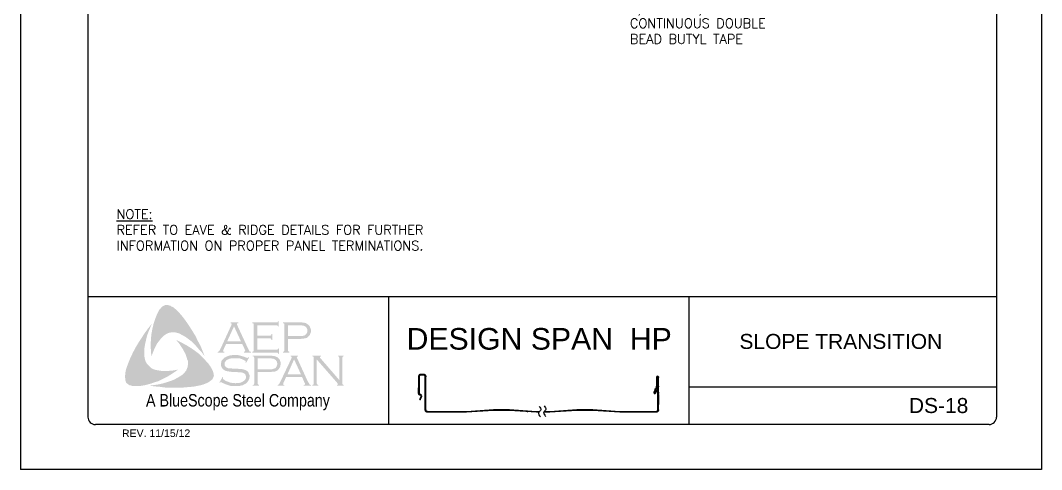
# Model space of a CAD drawing. Extents: x 119.2 to 127.7, y -37.9 to -26.9.
# Drawn here: x 119.23 to 127.73, y -37.92 to -34.18 of the extents above; entities that cross this region are included whole.
import ezdxf
from ezdxf import colors
from ezdxf.entities.mleader import LeaderData, LeaderLine
from ezdxf.math import Vec2, Vec3

# ---------------------------------------------------------------- set-up
doc = ezdxf.new("R2010")
doc.units = 0
doc.header["$LTSCALE"] = 0.5
doc.header["$MEASUREMENT"] = 0
doc.layers.get('0').update_dxf_attribs({"linetype": 'CONTINUOUS'})
for name, color, linetype in [('BORDER', 9, 'CONTINUOUS'), ('DIM', 4, 'CONTINUOUS'), ('LAYER_1', 160, 'CONTINUOUS')]:
    doc.layers.add(name, color=color, linetype=linetype)
doc.styles.add('ROMAND', font='romand.shx')
doc.styles.get("Standard").update_dxf_attribs({"font": 'romans.shx'})
doc.styles.add('STD', font='simplex.shx', dxfattribs={"height": 0.125})

msp = doc.modelspace()

# ---------------------------------------------------------------- hatches: boundary and pattern name
at = {"layer": 'LAYER_1'}
for points in [[(120.5789, -36.6444), (120.6072, -36.6829), (120.6335, -36.7213), (120.6578, -36.7598), (120.6841, -36.8023), (120.7043, -36.8448), (120.7266, -36.8852), (120.7448, -36.9297), (120.761, -36.9722), (120.7387, -36.9419), (120.7124, -36.9136), (120.6881, -36.8852), (120.6618, -36.8569), (120.6335, -36.8346), (120.6032, -36.8124), (120.587, -36.8023), (120.5708, -36.7942), (120.5526, -36.7841), (120.5344, -36.778), (120.5162, -36.7739), (120.502, -36.7719), (120.4838, -36.7739), (120.4676, -36.776), (120.4514, -36.782), (120.4372, -36.7901), (120.4231, -36.8002), (120.4109, -36.8104), (120.3947, -36.8286), (120.3806, -36.8468), (120.3664, -36.865), (120.3563, -36.8852), (120.3442, -36.9075), (120.3361, -36.9277), (120.3179, -36.9722), (120.3138, -36.9277), (120.3118, -36.8792), (120.3138, -36.8346), (120.3179, -36.7881), (120.3259, -36.7456), (120.3361, -36.7011), (120.3502, -36.6586), (120.3664, -36.6181), (120.3786, -36.5938), (120.3866, -36.5817), (120.3968, -36.5716), (120.4049, -36.5615), (120.417, -36.5534), (120.4291, -36.5473), (120.4433, -36.5453), (120.4534, -36.5453), (120.4635, -36.5493), (120.4757, -36.5514), (120.4838, -36.5574), (120.504, -36.5675), (120.5202, -36.5817), (120.5364, -36.5979), (120.5526, -36.6141), (120.5789, -36.6444)], [(120.2612, -36.9844), (120.2652, -37.0026), (120.2713, -37.0188), (120.2794, -37.0329), (120.2915, -37.0471), (120.3037, -37.0592), (120.3179, -37.0714), (120.334, -37.0795), (120.3502, -37.0856), (120.3725, -37.0896), (120.3968, -37.0936), (120.421, -37.0957), (120.4453, -37.0957), (120.4696, -37.0936), (120.4939, -37.0916), (120.5404, -37.0835), (120.502, -37.1098), (120.4615, -37.1361), (120.419, -37.1584), (120.3786, -37.1786), (120.334, -37.1928), (120.3118, -37.2009), (120.2875, -37.207), (120.2652, -37.213), (120.241, -37.2171), (120.2167, -37.2211), (120.1944, -37.2211), (120.1681, -37.2211), (120.158, -37.2191), (120.1459, -37.2151), (120.1337, -37.213), (120.1256, -37.207), (120.1155, -37.1989), (120.1074, -37.1908), (120.1034, -37.1807), (120.1013, -37.1705), (120.0993, -37.1503), (120.0993, -37.1301), (120.1013, -37.1078), (120.1054, -37.0876), (120.1115, -37.0673), (120.1256, -37.0289), (120.1438, -36.9844), (120.1641, -36.9419), (120.1863, -36.8994), (120.2106, -36.8589), (120.2369, -36.8185), (120.2632, -36.778), (120.2915, -36.7395), (120.3219, -36.7011), (120.2936, -36.7679), (120.2814, -36.8023), (120.2733, -36.8367), (120.2652, -36.8711), (120.2592, -36.9095), (120.2592, -36.9277), (120.2592, -36.9459), (120.2592, -36.9662), (120.2612, -36.9844)], [(121.2001, -36.8245), (121.2001, -36.9176), (121.3599, -36.9176), (121.366, -36.9176), (121.3701, -36.9136), (121.3741, -36.9115), (121.3741, -36.9075), (121.3802, -36.9075), (121.3802, -36.954), (121.3741, -36.954), (121.3741, -36.948), (121.3701, -36.9439), (121.366, -36.9419), (121.3599, -36.9419), (121.1576, -36.9419), (121.1576, -36.9358), (121.1657, -36.9338), (121.1677, -36.9297), (121.1697, -36.9277), (121.1697, -36.9196), (121.1697, -36.7112), (121.1697, -36.7051), (121.1677, -36.7011), (121.1637, -36.697), (121.1576, -36.697), (121.1576, -36.691), (121.3579, -36.691), (121.364, -36.691), (121.368, -36.689), (121.3701, -36.6849), (121.3741, -36.6788), (121.3782, -36.6788), (121.3782, -36.7254), (121.3741, -36.7254), (121.3701, -36.7193), (121.368, -36.7173), (121.364, -36.7153), (121.3579, -36.7153), (121.2001, -36.7153), (121.2001, -36.8002), (121.3033, -36.8002), (121.3094, -36.8002), (121.3134, -36.7982), (121.3174, -36.7942), (121.3174, -36.7881), (121.3255, -36.7881), (121.3255, -36.8367), (121.3174, -36.8367), (121.3174, -36.8306), (121.3134, -36.8265), (121.3094, -36.8245), (121.3033, -36.8245), (121.2001, -36.8245)], [(120.8197, -37.0754), (120.8298, -37.0977), (120.8338, -37.1078), (120.8359, -37.122), (120.8379, -37.1341), (120.8359, -37.1442), (120.8298, -37.1564), (120.8237, -37.1665), (120.8075, -37.1786), (120.7893, -37.1908), (120.7711, -37.1989), (120.7509, -37.207), (120.7306, -37.213), (120.7104, -37.2171), (120.6699, -37.2252), (120.6234, -37.2292), (120.5789, -37.2333), (120.5303, -37.2333), (120.4838, -37.2333), (120.4372, -37.2333), (120.3907, -37.2272), (120.3442, -37.2231), (120.2996, -37.2171), (120.3361, -37.213), (120.3765, -37.207), (120.413, -37.1989), (120.4514, -37.1867), (120.4878, -37.1746), (120.504, -37.1685), (120.5222, -37.1584), (120.5384, -37.1503), (120.5546, -37.1402), (120.5708, -37.1301), (120.587, -37.1159), (120.5971, -37.1038), (120.6072, -37.0916), (120.6133, -37.0775), (120.6193, -37.0613), (120.6214, -37.0451), (120.6214, -37.0289), (120.6214, -37.0107), (120.6153, -36.9965), (120.6092, -36.9743), (120.6011, -36.952), (120.589, -36.9318), (120.5789, -36.9115), (120.5647, -36.8913), (120.5526, -36.8711), (120.5242, -36.8367), (120.5647, -36.8569), (120.6072, -36.8792), (120.6497, -36.9055), (120.6902, -36.9338), (120.7084, -36.948), (120.7266, -36.9641), (120.7448, -36.9824), (120.761, -36.9985), (120.7772, -37.0188), (120.7934, -37.035), (120.8075, -37.0552), (120.8197, -37.0754)], [(121.1313, -36.9824), (121.105, -37.0289), (121.1009, -37.0269), (121.103, -37.0168), (121.103, -37.0127), (121.1009, -37.0107), (121.0888, -37.0046), (121.0706, -36.9965), (121.0524, -36.9904), (121.0321, -36.9884), (121.0119, -36.9884), (120.9957, -36.9884), (120.9795, -36.9904), (120.9654, -36.9945), (120.9512, -37.0006), (120.9411, -37.0066), (120.933, -37.0168), (120.9289, -37.0248), (120.9269, -37.037), (120.9269, -37.0451), (120.931, -37.0532), (120.937, -37.0613), (120.9451, -37.0673), (120.9552, -37.0714), (120.9694, -37.0734), (121.0119, -37.0754), (121.0483, -37.0775), (121.0746, -37.0795), (121.0888, -37.0835), (121.103, -37.0876), (121.1111, -37.0936), (121.1171, -37.0977), (121.1232, -37.1038), (121.1272, -37.1098), (121.1293, -37.1179), (121.1333, -37.124), (121.1353, -37.1341), (121.1353, -37.1422), (121.1333, -37.1584), (121.1293, -37.1645), (121.1272, -37.1726), (121.1232, -37.1786), (121.1191, -37.1847), (121.107, -37.1989), (121.0989, -37.2029), (121.0888, -37.207), (121.0807, -37.213), (121.0686, -37.2151), (121.0463, -37.2211), (121.02, -37.2211), (120.9917, -37.2211), (120.9775, -37.2191), (120.9633, -37.2151), (120.9391, -37.207), (120.9067, -37.1928), (120.8966, -37.1867), (120.8925, -37.1887), (120.8885, -37.1928), (120.8844, -37.1908), (120.9107, -37.1442), (120.9148, -37.1483), (120.9128, -37.1584), (120.9148, -37.1604), (120.9188, -37.1645), (120.935, -37.1766), (120.9552, -37.1847), (120.9775, -37.1928), (120.9977, -37.1948), (121.018, -37.1968), (121.0402, -37.1948), (121.0605, -37.1928), (121.0767, -37.1847), (121.0888, -37.1766), (121.0969, -37.1685), (121.103, -37.1604), (121.105, -37.1523), (121.105, -37.1442), (121.103, -37.1321), (121.103, -37.128), (121.0989, -37.122), (121.0908, -37.1159), (121.0787, -37.1098), (121.0686, -37.1078), (121.0605, -37.1058), (121.0058, -37.1038), (120.9775, -37.1017), (120.9552, -37.0977), (120.9411, -37.0957), (120.9249, -37.0876), (120.9188, -37.0835), (120.9148, -37.0795), (120.9087, -37.0734), (120.9047, -37.0673), (120.9006, -37.0592), (120.8986, -37.0532), (120.8966, -37.0451), (120.8966, -37.039), (120.8986, -37.0248), (120.9006, -37.0127), (120.9067, -37.0026), (120.9168, -36.9925), (120.9249, -36.9844), (120.935, -36.9803), (120.9451, -36.9743), (120.9573, -36.9702), (120.9694, -36.9662), (120.9836, -36.9641), (120.9977, -36.9621), (121.0139, -36.9621), (121.0382, -36.9621), (121.0605, -36.9682), (121.0827, -36.9743), (121.109, -36.9844), (121.1171, -36.9864), (121.1212, -36.9844), (121.1252, -36.9803), (121.1313, -36.9824)], [(121.6938, -36.9985), (121.6938, -37.1948), (121.6958, -37.2029), (121.6979, -37.207), (121.7019, -37.209), (121.708, -37.213), (121.708, -37.2171), (121.6574, -37.2171), (121.6574, -37.213), (121.6635, -37.209), (121.6675, -37.207), (121.6675, -37.2029), (121.6695, -37.1948), (121.6695, -36.9884), (121.6675, -36.9824), (121.6675, -36.9763), (121.6635, -36.9743), (121.6574, -36.9722), (121.6574, -36.9662), (121.7302, -36.9662), (121.7302, -36.9722), (121.7221, -36.9763), (121.7221, -36.9783), (121.7221, -36.9803), (121.7221, -36.9864), (121.7302, -36.9945), (121.882, -37.1705), (121.882, -36.9884), (121.88, -36.9824), (121.8779, -36.9763), (121.8759, -36.9743), (121.8699, -36.9722), (121.8699, -36.9662), (121.9184, -36.9662), (121.9184, -36.9722), (121.9123, -36.9743), (121.9103, -36.9763), (121.9083, -36.9824), (121.9063, -36.9884), (121.9063, -37.1948), (121.9083, -37.2029), (121.9103, -37.207), (121.9123, -37.209), (121.9184, -37.213), (121.9184, -37.2171), (121.8618, -37.2171), (121.8618, -37.213), (121.8678, -37.209), (121.8699, -37.207), (121.8699, -37.2049), (121.8678, -37.1989), (121.8618, -37.1908), (121.6938, -36.9985)]]:
    msp.add_hatch(color=7, dxfattribs=at).paths.add_polyline_path(points)
h = msp.add_hatch(color=7, dxfattribs=at)
edge = h.paths.add_edge_path(flags=16)
edge.add_spline(control_points=[(121.0625, -36.8468), (121.0625, -36.8468), (121.0058, -36.7233), (121.0058, -36.7233), (121.0058, -36.7233), (120.9492, -36.8468), (120.9492, -36.8468), (120.9492, -36.8468), (121.0625, -36.8468), (121.0625, -36.8468), (121.0625, -36.8468), (121.0625, -36.8468), (121.0625, -36.8468), (121.0625, -36.8468), (121.0625, -36.8468), (121.0625, -36.8468)], knot_values=[0, 0, 0, 0, 1, 1, 1, 2, 2, 2, 3, 3, 3, 4, 4, 4, 5, 5, 5, 5], degree=3, periodic=0)
edge = h.paths.add_edge_path()
edge.add_spline(control_points=[(121.0746, -36.8711), (121.0746, -36.8711), (120.9391, -36.8711), (120.9391, -36.8711), (120.9391, -36.8711), (120.9168, -36.9196), (120.9168, -36.9196), (120.9168, -36.9196), (120.9168, -36.9196), (120.9168, -36.9196), (120.9168, -36.9196), (120.9148, -36.9277), (120.9148, -36.9277), (120.9148, -36.9277), (120.9148, -36.9277), (120.9148, -36.9277), (120.9148, -36.9277), (120.9148, -36.9297), (120.9148, -36.9297), (120.9148, -36.9297), (120.9168, -36.9338), (120.9168, -36.9338), (120.9168, -36.9338), (120.9249, -36.9358), (120.9249, -36.9358), (120.9249, -36.9358), (120.9249, -36.9419), (120.9249, -36.9419), (120.9249, -36.9419), (120.8703, -36.9419), (120.8703, -36.9419), (120.8703, -36.9419), (120.8703, -36.9358), (120.8703, -36.9358), (120.8703, -36.9358), (120.8703, -36.9358), (120.8703, -36.9358), (120.8703, -36.9358), (120.8763, -36.9338), (120.8763, -36.9338), (120.8763, -36.9338), (120.8804, -36.9297), (120.8804, -36.9297), (120.8804, -36.9297), (120.8804, -36.9297), (120.8804, -36.9297), (120.8804, -36.9297), (120.8864, -36.9237), (120.8864, -36.9237), (120.8864, -36.9237), (120.8925, -36.9115), (120.8925, -36.9115), (120.8925, -36.9115), (120.9836, -36.7132), (120.9836, -36.7132), (120.9836, -36.7132), (120.9836, -36.7132), (120.9836, -36.7132), (120.9836, -36.7132), (120.9856, -36.7051), (120.9856, -36.7051), (120.9856, -36.7051), (120.9856, -36.7051), (120.9856, -36.7051), (120.9856, -36.7051), (120.9856, -36.7011), (120.9856, -36.7011), (120.9856, -36.7011), (120.9836, -36.6991), (120.9836, -36.6991), (120.9836, -36.6991), (120.9775, -36.697), (120.9775, -36.697), (120.9775, -36.697), (120.9775, -36.691), (120.9775, -36.691), (120.9775, -36.691), (121.0402, -36.691), (121.0402, -36.691), (121.0402, -36.691), (121.0402, -36.697), (121.0402, -36.697), (121.0402, -36.697), (121.0402, -36.697), (121.0402, -36.697), (121.0402, -36.697), (121.0321, -36.6991), (121.0321, -36.6991), (121.0321, -36.6991), (121.0301, -36.7011), (121.0301, -36.7011), (121.0301, -36.7011), (121.0301, -36.7051), (121.0301, -36.7051), (121.0301, -36.7051), (121.0301, -36.7051), (121.0301, -36.7051), (121.0301, -36.7051), (121.0321, -36.7132), (121.0321, -36.7132), (121.0321, -36.7132), (121.1212, -36.9055), (121.1212, -36.9055), (121.1212, -36.9055), (121.1212, -36.9055), (121.1212, -36.9055), (121.1212, -36.9055), (121.1293, -36.9196), (121.1293, -36.9196), (121.1293, -36.9196), (121.1333, -36.9297), (121.1333, -36.9297), (121.1333, -36.9297), (121.1333, -36.9297), (121.1333, -36.9297), (121.1333, -36.9297), (121.1374, -36.9338), (121.1374, -36.9338), (121.1374, -36.9338), (121.1475, -36.9358), (121.1475, -36.9358), (121.1475, -36.9358), (121.1475, -36.9419), (121.1475, -36.9419), (121.1475, -36.9419), (121.0888, -36.9419), (121.0888, -36.9419), (121.0888, -36.9419), (121.0888, -36.9358), (121.0888, -36.9358), (121.0888, -36.9358), (121.0888, -36.9358), (121.0888, -36.9358), (121.0888, -36.9358), (121.0928, -36.9338), (121.0928, -36.9338), (121.0928, -36.9338), (121.0949, -36.9338), (121.0949, -36.9338), (121.0949, -36.9338), (121.0969, -36.9297), (121.0969, -36.9297), (121.0969, -36.9297), (121.0989, -36.9277), (121.0989, -36.9277), (121.0989, -36.9277), (121.0989, -36.9277), (121.0989, -36.9277), (121.0989, -36.9277), (121.0969, -36.9237), (121.0969, -36.9237), (121.0969, -36.9237), (121.0949, -36.9156), (121.0949, -36.9156), (121.0949, -36.9156), (121.0746, -36.8711), (121.0746, -36.8711), (121.0746, -36.8711), (121.0746, -36.8711), (121.0746, -36.8711), (121.0746, -36.8711), (121.0746, -36.8711), (121.0746, -36.8711)], knot_values=[0, 0, 0, 0, 1, 1, 1, 2, 2, 2, 3, 3, 3, 4, 4, 4, 5, 5, 5, 6, 6, 6, 7, 7, 7, 8, 8, 8, 9, 9, 9, 10, 10, 10, 11, 11, 11, 12, 12, 12, 13, 13, 13, 14, 14, 14, 15, 15, 15, 16, 16, 16, 17, 17, 17, 18, 18, 18, 19, 19, 19, 20, 20, 20, 21, 21, 21, 22, 22, 22, 23, 23, 23, 24, 24, 24, 25, 25, 25, 26, 26, 26, 27, 27, 27, 28, 28, 28, 29, 29, 29, 30, 30, 30, 31, 31, 31, 32, 32, 32, 33, 33, 33, 34, 34, 34, 35, 35, 35, 36, 36, 36, 37, 37, 37, 38, 38, 38, 39, 39, 39, 40, 40, 40, 41, 41, 41, 42, 42, 42, 43, 43, 43, 44, 44, 44, 45, 45, 45, 46, 46, 46, 47, 47, 47, 48, 48, 48, 49, 49, 49, 50, 50, 50, 51, 51, 51, 52, 52, 52, 53, 53, 53, 54, 54, 54, 54], degree=3, periodic=0)
h = msp.add_hatch(color=7, dxfattribs=at)
edge = h.paths.add_edge_path(flags=16)
edge.add_spline(control_points=[(121.455, -36.8043), (121.455, -36.8043), (121.5481, -36.8043), (121.5481, -36.8043), (121.5481, -36.8043), (121.5481, -36.8043), (121.5481, -36.8043), (121.5481, -36.8043), (121.5663, -36.8043), (121.5663, -36.8043), (121.5663, -36.8043), (121.5805, -36.8023), (121.5805, -36.8023), (121.5805, -36.8023), (121.5805, -36.8023), (121.5805, -36.8023), (121.5805, -36.8023), (121.5906, -36.8002), (121.5906, -36.8002), (121.5906, -36.8002), (121.5967, -36.7962), (121.5967, -36.7962), (121.5967, -36.7962), (121.5967, -36.7962), (121.5967, -36.7962), (121.5967, -36.7962), (121.6048, -36.7901), (121.6048, -36.7901), (121.6048, -36.7901), (121.6109, -36.782), (121.6109, -36.782), (121.6109, -36.782), (121.6149, -36.7719), (121.6149, -36.7719), (121.6149, -36.7719), (121.6169, -36.7598), (121.6169, -36.7598), (121.6169, -36.7598), (121.6169, -36.7598), (121.6169, -36.7598), (121.6169, -36.7598), (121.6149, -36.7476), (121.6149, -36.7476), (121.6149, -36.7476), (121.6109, -36.7375), (121.6109, -36.7375), (121.6109, -36.7375), (121.6048, -36.7294), (121.6048, -36.7294), (121.6048, -36.7294), (121.5967, -36.7233), (121.5967, -36.7233), (121.5967, -36.7233), (121.5967, -36.7233), (121.5967, -36.7233), (121.5967, -36.7233), (121.5906, -36.7193), (121.5906, -36.7193), (121.5906, -36.7193), (121.5805, -36.7173), (121.5805, -36.7173), (121.5805, -36.7173), (121.5805, -36.7173), (121.5805, -36.7173), (121.5805, -36.7173), (121.5663, -36.7153), (121.5663, -36.7153), (121.5663, -36.7153), (121.5481, -36.7153), (121.5481, -36.7153), (121.5481, -36.7153), (121.455, -36.7153), (121.455, -36.7153), (121.455, -36.7153), (121.455, -36.8043), (121.455, -36.8043), (121.455, -36.8043), (121.455, -36.8043), (121.455, -36.8043), (121.455, -36.8043), (121.455, -36.8043), (121.455, -36.8043)], knot_values=[0, 0, 0, 0, 1, 1, 1, 2, 2, 2, 3, 3, 3, 4, 4, 4, 5, 5, 5, 6, 6, 6, 7, 7, 7, 8, 8, 8, 9, 9, 9, 10, 10, 10, 11, 11, 11, 12, 12, 12, 13, 13, 13, 14, 14, 14, 15, 15, 15, 16, 16, 16, 17, 17, 17, 18, 18, 18, 19, 19, 19, 20, 20, 20, 21, 21, 21, 22, 22, 22, 23, 23, 23, 24, 24, 24, 25, 25, 25, 26, 26, 26, 27, 27, 27, 27], degree=3, periodic=0)
edge = h.paths.add_edge_path()
edge.add_spline(control_points=[(121.455, -36.8286), (121.455, -36.8286), (121.455, -36.9217), (121.455, -36.9217), (121.455, -36.9217), (121.455, -36.9217), (121.455, -36.9217), (121.455, -36.9217), (121.455, -36.9277), (121.455, -36.9277), (121.455, -36.9277), (121.4571, -36.9297), (121.4571, -36.9297), (121.4571, -36.9297), (121.4571, -36.9297), (121.4571, -36.9297), (121.4571, -36.9297), (121.4611, -36.9338), (121.4611, -36.9338), (121.4611, -36.9338), (121.4652, -36.9358), (121.4652, -36.9358), (121.4652, -36.9358), (121.4652, -36.9419), (121.4652, -36.9419), (121.4652, -36.9419), (121.4146, -36.9419), (121.4146, -36.9419), (121.4146, -36.9419), (121.4146, -36.9358), (121.4146, -36.9358), (121.4146, -36.9358), (121.4146, -36.9358), (121.4146, -36.9358), (121.4146, -36.9358), (121.4186, -36.9338), (121.4186, -36.9338), (121.4186, -36.9338), (121.4227, -36.9297), (121.4227, -36.9297), (121.4227, -36.9297), (121.4227, -36.9297), (121.4227, -36.9297), (121.4227, -36.9297), (121.4247, -36.9277), (121.4247, -36.9277), (121.4247, -36.9277), (121.4247, -36.9217), (121.4247, -36.9217), (121.4247, -36.9217), (121.4247, -36.7092), (121.4247, -36.7092), (121.4247, -36.7092), (121.4247, -36.7092), (121.4247, -36.7092), (121.4247, -36.7092), (121.4247, -36.7051), (121.4247, -36.7051), (121.4247, -36.7051), (121.4227, -36.7011), (121.4227, -36.7011), (121.4227, -36.7011), (121.4227, -36.7011), (121.4227, -36.7011), (121.4227, -36.7011), (121.4186, -36.697), (121.4186, -36.697), (121.4186, -36.697), (121.4146, -36.697), (121.4146, -36.697), (121.4146, -36.697), (121.4146, -36.691), (121.4146, -36.691), (121.4146, -36.691), (121.5461, -36.691), (121.5461, -36.691), (121.5461, -36.691), (121.5461, -36.691), (121.5461, -36.691), (121.5461, -36.691), (121.5704, -36.691), (121.5704, -36.691), (121.5704, -36.691), (121.5906, -36.693), (121.5906, -36.693), (121.5906, -36.693), (121.5906, -36.693), (121.5906, -36.693), (121.5906, -36.693), (121.6048, -36.697), (121.6048, -36.697), (121.6048, -36.697), (121.6169, -36.7051), (121.6169, -36.7051), (121.6169, -36.7051), (121.6169, -36.7051), (121.6169, -36.7051), (121.6169, -36.7051), (121.623, -36.7092), (121.623, -36.7092), (121.623, -36.7092), (121.627, -36.7132), (121.627, -36.7132), (121.627, -36.7132), (121.6372, -36.7254), (121.6372, -36.7254), (121.6372, -36.7254), (121.6372, -36.7254), (121.6372, -36.7254), (121.6372, -36.7254), (121.6392, -36.7335), (121.6392, -36.7335), (121.6392, -36.7335), (121.6432, -36.7416), (121.6432, -36.7416), (121.6432, -36.7416), (121.6452, -36.7497), (121.6452, -36.7497), (121.6452, -36.7497), (121.6452, -36.7598), (121.6452, -36.7598), (121.6452, -36.7598), (121.6452, -36.7598), (121.6452, -36.7598), (121.6452, -36.7598), (121.6452, -36.7719), (121.6452, -36.7719), (121.6452, -36.7719), (121.6412, -36.782), (121.6412, -36.782), (121.6412, -36.782), (121.6372, -36.7942), (121.6372, -36.7942), (121.6372, -36.7942), (121.6311, -36.8023), (121.6311, -36.8023), (121.6311, -36.8023), (121.6311, -36.8023), (121.6311, -36.8023), (121.6311, -36.8023), (121.623, -36.8083), (121.623, -36.8083), (121.623, -36.8083), (121.6169, -36.8164), (121.6169, -36.8164), (121.6169, -36.8164), (121.6088, -36.8205), (121.6088, -36.8205), (121.6088, -36.8205), (121.5987, -36.8225), (121.5987, -36.8225), (121.5987, -36.8225), (121.5987, -36.8225), (121.5987, -36.8225), (121.5987, -36.8225), (121.5886, -36.8245), (121.5886, -36.8245), (121.5886, -36.8245), (121.5765, -36.8265), (121.5765, -36.8265), (121.5765, -36.8265), (121.5461, -36.8286), (121.5461, -36.8286), (121.5461, -36.8286), (121.455, -36.8286), (121.455, -36.8286), (121.455, -36.8286), (121.455, -36.8286), (121.455, -36.8286), (121.455, -36.8286), (121.455, -36.8286), (121.455, -36.8286)], knot_values=[0, 0, 0, 0, 1, 1, 1, 2, 2, 2, 3, 3, 3, 4, 4, 4, 5, 5, 5, 6, 6, 6, 7, 7, 7, 8, 8, 8, 9, 9, 9, 10, 10, 10, 11, 11, 11, 12, 12, 12, 13, 13, 13, 14, 14, 14, 15, 15, 15, 16, 16, 16, 17, 17, 17, 18, 18, 18, 19, 19, 19, 20, 20, 20, 21, 21, 21, 22, 22, 22, 23, 23, 23, 24, 24, 24, 25, 25, 25, 26, 26, 26, 27, 27, 27, 28, 28, 28, 29, 29, 29, 30, 30, 30, 31, 31, 31, 32, 32, 32, 33, 33, 33, 34, 34, 34, 35, 35, 35, 36, 36, 36, 37, 37, 37, 38, 38, 38, 39, 39, 39, 40, 40, 40, 41, 41, 41, 42, 42, 42, 43, 43, 43, 44, 44, 44, 45, 45, 45, 46, 46, 46, 47, 47, 47, 48, 48, 48, 49, 49, 49, 50, 50, 50, 51, 51, 51, 52, 52, 52, 53, 53, 53, 54, 54, 54, 55, 55, 55, 56, 56, 56, 57, 57, 57, 57], degree=3, periodic=0)
h = msp.add_hatch(color=7, dxfattribs=at)
edge = h.paths.add_edge_path(flags=16)
edge.add_spline(control_points=[(121.2021, -37.0815), (121.2021, -37.0815), (121.2972, -37.0815), (121.2972, -37.0815), (121.2972, -37.0815), (121.2972, -37.0815), (121.2972, -37.0815), (121.2972, -37.0815), (121.3154, -37.0815), (121.3154, -37.0815), (121.3154, -37.0815), (121.3276, -37.0795), (121.3276, -37.0795), (121.3276, -37.0795), (121.3276, -37.0795), (121.3276, -37.0795), (121.3276, -37.0795), (121.3377, -37.0754), (121.3377, -37.0754), (121.3377, -37.0754), (121.3458, -37.0734), (121.3458, -37.0734), (121.3458, -37.0734), (121.3458, -37.0734), (121.3458, -37.0734), (121.3458, -37.0734), (121.3539, -37.0673), (121.3539, -37.0673), (121.3539, -37.0673), (121.3599, -37.0572), (121.3599, -37.0572), (121.3599, -37.0572), (121.364, -37.0471), (121.364, -37.0471), (121.364, -37.0471), (121.366, -37.035), (121.366, -37.035), (121.366, -37.035), (121.366, -37.035), (121.366, -37.035), (121.366, -37.035), (121.364, -37.0248), (121.364, -37.0248), (121.364, -37.0248), (121.3599, -37.0127), (121.3599, -37.0127), (121.3599, -37.0127), (121.3539, -37.0046), (121.3539, -37.0046), (121.3539, -37.0046), (121.3458, -36.9985), (121.3458, -36.9985), (121.3458, -36.9985), (121.3458, -36.9985), (121.3458, -36.9985), (121.3458, -36.9985), (121.3377, -36.9945), (121.3377, -36.9945), (121.3377, -36.9945), (121.3276, -36.9925), (121.3276, -36.9925), (121.3276, -36.9925), (121.3276, -36.9925), (121.3276, -36.9925), (121.3276, -36.9925), (121.3154, -36.9904), (121.3154, -36.9904), (121.3154, -36.9904), (121.2972, -36.9904), (121.2972, -36.9904), (121.2972, -36.9904), (121.2021, -36.9904), (121.2021, -36.9904), (121.2021, -36.9904), (121.2021, -37.0815), (121.2021, -37.0815), (121.2021, -37.0815), (121.2021, -37.0815), (121.2021, -37.0815), (121.2021, -37.0815), (121.2021, -37.0815), (121.2021, -37.0815)], knot_values=[0, 0, 0, 0, 1, 1, 1, 2, 2, 2, 3, 3, 3, 4, 4, 4, 5, 5, 5, 6, 6, 6, 7, 7, 7, 8, 8, 8, 9, 9, 9, 10, 10, 10, 11, 11, 11, 12, 12, 12, 13, 13, 13, 14, 14, 14, 15, 15, 15, 16, 16, 16, 17, 17, 17, 18, 18, 18, 19, 19, 19, 20, 20, 20, 21, 21, 21, 22, 22, 22, 23, 23, 23, 24, 24, 24, 25, 25, 25, 26, 26, 26, 27, 27, 27, 27], degree=3, periodic=0)
edge = h.paths.add_edge_path()
edge.add_spline(control_points=[(121.2021, -37.1038), (121.2021, -37.1038), (121.2021, -37.1989), (121.2021, -37.1989), (121.2021, -37.1989), (121.2021, -37.1989), (121.2021, -37.1989), (121.2021, -37.1989), (121.2041, -37.2029), (121.2041, -37.2029), (121.2041, -37.2029), (121.2062, -37.207), (121.2062, -37.207), (121.2062, -37.207), (121.2062, -37.207), (121.2062, -37.207), (121.2062, -37.207), (121.2082, -37.209), (121.2082, -37.209), (121.2082, -37.209), (121.2143, -37.213), (121.2143, -37.213), (121.2143, -37.213), (121.2143, -37.2171), (121.2143, -37.2171), (121.2143, -37.2171), (121.1616, -37.2171), (121.1616, -37.2171), (121.1616, -37.2171), (121.1616, -37.213), (121.1616, -37.213), (121.1616, -37.213), (121.1616, -37.213), (121.1616, -37.213), (121.1616, -37.213), (121.1677, -37.209), (121.1677, -37.209), (121.1677, -37.209), (121.1718, -37.207), (121.1718, -37.207), (121.1718, -37.207), (121.1718, -37.207), (121.1718, -37.207), (121.1718, -37.207), (121.1718, -37.2029), (121.1718, -37.2029), (121.1718, -37.2029), (121.1738, -37.1989), (121.1738, -37.1989), (121.1738, -37.1989), (121.1738, -36.9844), (121.1738, -36.9844), (121.1738, -36.9844), (121.1738, -36.9844), (121.1738, -36.9844), (121.1738, -36.9844), (121.1718, -36.9803), (121.1718, -36.9803), (121.1718, -36.9803), (121.1718, -36.9763), (121.1718, -36.9763), (121.1718, -36.9763), (121.1718, -36.9763), (121.1718, -36.9763), (121.1718, -36.9763), (121.1677, -36.9743), (121.1677, -36.9743), (121.1677, -36.9743), (121.1616, -36.9722), (121.1616, -36.9722), (121.1616, -36.9722), (121.1616, -36.9662), (121.1616, -36.9662), (121.1616, -36.9662), (121.2932, -36.9662), (121.2932, -36.9662), (121.2932, -36.9662), (121.2932, -36.9662), (121.2932, -36.9662), (121.2932, -36.9662), (121.3174, -36.9682), (121.3174, -36.9682), (121.3174, -36.9682), (121.3377, -36.9702), (121.3377, -36.9702), (121.3377, -36.9702), (121.3377, -36.9702), (121.3377, -36.9702), (121.3377, -36.9702), (121.3518, -36.9743), (121.3518, -36.9743), (121.3518, -36.9743), (121.366, -36.9803), (121.366, -36.9803), (121.366, -36.9803), (121.366, -36.9803), (121.366, -36.9803), (121.366, -36.9803), (121.3701, -36.9844), (121.3701, -36.9844), (121.3701, -36.9844), (121.3761, -36.9904), (121.3761, -36.9904), (121.3761, -36.9904), (121.3862, -37.0006), (121.3862, -37.0006), (121.3862, -37.0006), (121.3862, -37.0006), (121.3862, -37.0006), (121.3862, -37.0006), (121.3883, -37.0087), (121.3883, -37.0087), (121.3883, -37.0087), (121.3923, -37.0188), (121.3923, -37.0188), (121.3923, -37.0188), (121.3943, -37.0248), (121.3943, -37.0248), (121.3943, -37.0248), (121.3943, -37.035), (121.3943, -37.035), (121.3943, -37.035), (121.3943, -37.035), (121.3943, -37.035), (121.3943, -37.035), (121.3923, -37.0471), (121.3923, -37.0471), (121.3923, -37.0471), (121.3903, -37.0592), (121.3903, -37.0592), (121.3903, -37.0592), (121.3842, -37.0694), (121.3842, -37.0694), (121.3842, -37.0694), (121.3782, -37.0795), (121.3782, -37.0795), (121.3782, -37.0795), (121.3782, -37.0795), (121.3782, -37.0795), (121.3782, -37.0795), (121.3721, -37.0856), (121.3721, -37.0856), (121.3721, -37.0856), (121.364, -37.0916), (121.364, -37.0916), (121.364, -37.0916), (121.3559, -37.0957), (121.3559, -37.0957), (121.3559, -37.0957), (121.3458, -37.0997), (121.3458, -37.0997), (121.3458, -37.0997), (121.3458, -37.0997), (121.3458, -37.0997), (121.3458, -37.0997), (121.3377, -37.1017), (121.3377, -37.1017), (121.3377, -37.1017), (121.3255, -37.1017), (121.3255, -37.1017), (121.3255, -37.1017), (121.2932, -37.1038), (121.2932, -37.1038), (121.2932, -37.1038), (121.2021, -37.1038), (121.2021, -37.1038), (121.2021, -37.1038), (121.2021, -37.1038), (121.2021, -37.1038), (121.2021, -37.1038), (121.2021, -37.1038), (121.2021, -37.1038)], knot_values=[0, 0, 0, 0, 1, 1, 1, 2, 2, 2, 3, 3, 3, 4, 4, 4, 5, 5, 5, 6, 6, 6, 7, 7, 7, 8, 8, 8, 9, 9, 9, 10, 10, 10, 11, 11, 11, 12, 12, 12, 13, 13, 13, 14, 14, 14, 15, 15, 15, 16, 16, 16, 17, 17, 17, 18, 18, 18, 19, 19, 19, 20, 20, 20, 21, 21, 21, 22, 22, 22, 23, 23, 23, 24, 24, 24, 25, 25, 25, 26, 26, 26, 27, 27, 27, 28, 28, 28, 29, 29, 29, 30, 30, 30, 31, 31, 31, 32, 32, 32, 33, 33, 33, 34, 34, 34, 35, 35, 35, 36, 36, 36, 37, 37, 37, 38, 38, 38, 39, 39, 39, 40, 40, 40, 41, 41, 41, 42, 42, 42, 43, 43, 43, 44, 44, 44, 45, 45, 45, 46, 46, 46, 47, 47, 47, 48, 48, 48, 49, 49, 49, 50, 50, 50, 51, 51, 51, 52, 52, 52, 53, 53, 53, 54, 54, 54, 55, 55, 55, 56, 56, 56, 57, 57, 57, 57], degree=3, periodic=0)
h = msp.add_hatch(color=7, dxfattribs=at)
edge = h.paths.add_edge_path(flags=16)
edge.add_spline(control_points=[(121.5623, -37.122), (121.5623, -37.122), (121.5056, -36.9985), (121.5056, -36.9985), (121.5056, -36.9985), (121.451, -37.122), (121.451, -37.122), (121.451, -37.122), (121.5623, -37.122), (121.5623, -37.122), (121.5623, -37.122), (121.5623, -37.122), (121.5623, -37.122), (121.5623, -37.122), (121.5623, -37.122), (121.5623, -37.122)], knot_values=[0, 0, 0, 0, 1, 1, 1, 2, 2, 2, 3, 3, 3, 4, 4, 4, 5, 5, 5, 5], degree=3, periodic=0)
edge = h.paths.add_edge_path()
edge.add_spline(control_points=[(121.5724, -37.1463), (121.5724, -37.1463), (121.4389, -37.1463), (121.4389, -37.1463), (121.4389, -37.1463), (121.4166, -37.1948), (121.4166, -37.1948), (121.4166, -37.1948), (121.4166, -37.1948), (121.4166, -37.1948), (121.4166, -37.1948), (121.4146, -37.2049), (121.4146, -37.2049), (121.4146, -37.2049), (121.4146, -37.2049), (121.4146, -37.2049), (121.4146, -37.2049), (121.4146, -37.207), (121.4146, -37.207), (121.4146, -37.207), (121.4166, -37.209), (121.4166, -37.209), (121.4166, -37.209), (121.4247, -37.213), (121.4247, -37.213), (121.4247, -37.213), (121.4247, -37.2171), (121.4247, -37.2171), (121.4247, -37.2171), (121.368, -37.2171), (121.368, -37.2171), (121.368, -37.2171), (121.368, -37.213), (121.368, -37.213), (121.368, -37.213), (121.368, -37.213), (121.368, -37.213), (121.368, -37.213), (121.3741, -37.209), (121.3741, -37.209), (121.3741, -37.209), (121.3802, -37.207), (121.3802, -37.207), (121.3802, -37.207), (121.3802, -37.207), (121.3802, -37.207), (121.3802, -37.207), (121.3842, -37.1989), (121.3842, -37.1989), (121.3842, -37.1989), (121.3903, -37.1867), (121.3903, -37.1867), (121.3903, -37.1867), (121.4834, -36.9904), (121.4834, -36.9904), (121.4834, -36.9904), (121.4834, -36.9904), (121.4834, -36.9904), (121.4834, -36.9904), (121.4854, -36.9803), (121.4854, -36.9803), (121.4854, -36.9803), (121.4854, -36.9803), (121.4854, -36.9803), (121.4854, -36.9803), (121.4854, -36.9763), (121.4854, -36.9763), (121.4854, -36.9763), (121.4834, -36.9763), (121.4834, -36.9763), (121.4834, -36.9763), (121.4773, -36.9722), (121.4773, -36.9722), (121.4773, -36.9722), (121.4773, -36.9662), (121.4773, -36.9662), (121.4773, -36.9662), (121.538, -36.9662), (121.538, -36.9662), (121.538, -36.9662), (121.538, -36.9722), (121.538, -36.9722), (121.538, -36.9722), (121.538, -36.9722), (121.538, -36.9722), (121.538, -36.9722), (121.5319, -36.9763), (121.5319, -36.9763), (121.5319, -36.9763), (121.5299, -36.9763), (121.5299, -36.9763), (121.5299, -36.9763), (121.5279, -36.9803), (121.5279, -36.9803), (121.5279, -36.9803), (121.5279, -36.9803), (121.5279, -36.9803), (121.5279, -36.9803), (121.5319, -36.9904), (121.5319, -36.9904), (121.5319, -36.9904), (121.6189, -37.1807), (121.6189, -37.1807), (121.6189, -37.1807), (121.6189, -37.1807), (121.6189, -37.1807), (121.6189, -37.1807), (121.6291, -37.1968), (121.6291, -37.1968), (121.6291, -37.1968), (121.6331, -37.207), (121.6331, -37.207), (121.6331, -37.207), (121.6331, -37.207), (121.6331, -37.207), (121.6331, -37.207), (121.6392, -37.209), (121.6392, -37.209), (121.6392, -37.209), (121.6452, -37.213), (121.6452, -37.213), (121.6452, -37.213), (121.6452, -37.2171), (121.6452, -37.2171), (121.6452, -37.2171), (121.5866, -37.2171), (121.5866, -37.2171), (121.5866, -37.2171), (121.5866, -37.213), (121.5866, -37.213), (121.5866, -37.213), (121.5866, -37.213), (121.5866, -37.213), (121.5866, -37.213), (121.5906, -37.211), (121.5906, -37.211), (121.5906, -37.211), (121.5947, -37.209), (121.5947, -37.209), (121.5947, -37.209), (121.5967, -37.207), (121.5967, -37.207), (121.5967, -37.207), (121.5967, -37.2029), (121.5967, -37.2029), (121.5967, -37.2029), (121.5967, -37.2029), (121.5967, -37.2029), (121.5967, -37.2029), (121.5967, -37.1989), (121.5967, -37.1989), (121.5967, -37.1989), (121.5926, -37.1928), (121.5926, -37.1928), (121.5926, -37.1928), (121.5724, -37.1463), (121.5724, -37.1463), (121.5724, -37.1463), (121.5724, -37.1463), (121.5724, -37.1463), (121.5724, -37.1463), (121.5724, -37.1463), (121.5724, -37.1463)], knot_values=[0, 0, 0, 0, 1, 1, 1, 2, 2, 2, 3, 3, 3, 4, 4, 4, 5, 5, 5, 6, 6, 6, 7, 7, 7, 8, 8, 8, 9, 9, 9, 10, 10, 10, 11, 11, 11, 12, 12, 12, 13, 13, 13, 14, 14, 14, 15, 15, 15, 16, 16, 16, 17, 17, 17, 18, 18, 18, 19, 19, 19, 20, 20, 20, 21, 21, 21, 22, 22, 22, 23, 23, 23, 24, 24, 24, 25, 25, 25, 26, 26, 26, 27, 27, 27, 28, 28, 28, 29, 29, 29, 30, 30, 30, 31, 31, 31, 32, 32, 32, 33, 33, 33, 34, 34, 34, 35, 35, 35, 36, 36, 36, 37, 37, 37, 38, 38, 38, 39, 39, 39, 40, 40, 40, 41, 41, 41, 42, 42, 42, 43, 43, 43, 44, 44, 44, 45, 45, 45, 46, 46, 46, 47, 47, 47, 48, 48, 48, 49, 49, 49, 50, 50, 50, 51, 51, 51, 52, 52, 52, 53, 53, 53, 54, 54, 54, 54], degree=3, periodic=0)

# ---------------------------------------------------------------- linework, layer by layer
at = {"layer": 'BORDER'}
for p, q in [((119.2276, -26.916), (119.2276, -37.916)), ((127.7276, -26.916), (127.7276, -37.916)), ((119.7901, -27.3535), (119.7901, -37.4785)), ((127.3526, -27.3535), (127.3526, -37.4785)), ((127.3526, -36.4785), (119.7901, -36.4785)), ((122.2901, -36.4785), (122.2901, -37.541)), ((124.7901, -36.4785), (124.7901, -37.541)), ((122.5413, -37.1398), (122.5413, -37.2825)), ((122.5467, -37.1398), (122.5467, -37.2825)), ((122.5857, -37.1233), (122.5578, -37.1233)), ((122.5857, -37.1287), (122.5578, -37.1287)), ((122.5968, -37.4199), (122.5968, -37.1398)), ((122.6021, -37.4199), (122.6021, -37.1398)), ((124.5304, -37.1439), (124.5304, -37.1439)), ((124.521, -37.2264), (124.5001, -37.2711)), ((124.5258, -37.2287), (124.505, -37.2733)), ((124.522, -37.1469), (124.522, -37.2218)), ((124.5274, -37.1469), (124.5274, -37.2218)), ((124.5335, -37.4199), (124.5335, -37.1469)), ((124.5388, -37.4199), (124.5388, -37.1469)), ((127.3526, -37.2285), (124.7901, -37.2285)), ((122.5413, -37.2825), (122.5413, -37.2354)), ((122.5623, -37.3051), (122.5501, -37.3314)), ((122.5543, -37.2897), (122.555, -37.2896)), ((122.5547, -37.295), (122.5553, -37.295)), ((122.5672, -37.3074), (122.5549, -37.3337)), ((124.5042, -37.2822), (124.5042, -37.2822)), ((124.5065, -37.2774), (124.5065, -37.2774)), ((124.5105, -37.2759), (124.5216, -37.2521)), ((124.5154, -37.2782), (124.5265, -37.2543)), ((124.5265, -37.2543), (124.5216, -37.2521)), ((124.5388, -37.2899), (124.5388, -37.373)), ((122.5549, -37.3337), (122.5501, -37.3314)), ((122.6132, -37.431), (122.9414, -37.431)), ((122.6132, -37.4364), (122.9414, -37.4364)), ((122.9414, -37.431), (123.165, -37.416)), ((122.9414, -37.4364), (123.165, -37.4214)), ((123.165, -37.416), (123.2992, -37.416)), ((123.165, -37.4214), (123.2992, -37.4214)), ((123.2992, -37.416), (123.5229, -37.431)), ((123.2992, -37.4214), (123.5229, -37.4364)), ((123.5229, -37.431), (123.55, -37.431)), ((123.5229, -37.4364), (123.5449, -37.4364)), ((123.5845, -37.4364), (123.635, -37.4364)), ((123.5884, -37.431), (123.635, -37.431)), ((123.635, -37.431), (123.8586, -37.416)), ((123.635, -37.4364), (123.8586, -37.4214)), ((123.8586, -37.416), (123.9928, -37.416)), ((123.8586, -37.4214), (123.9928, -37.4214)), ((123.9928, -37.416), (124.2165, -37.431)), ((123.9928, -37.4214), (124.2165, -37.4364)), ((124.2165, -37.431), (124.5224, -37.431)), ((124.2165, -37.4364), (124.5224, -37.4364)), ((127.2901, -37.541), (119.8526, -37.541)), ((127.7276, -37.916), (119.2276, -37.916))]:
    msp.add_line(p, q, dxfattribs=at)
for centre, radius, start, end in [((122.5578, -37.1398), 0.0165, 90, 180), ((122.5578, -37.1398), 0.0111, 90, 180), ((122.5857, -37.1398), 0.0165, 0, 90), ((122.5857, -37.1398), 0.0111, 0, 90), ((124.5304, -37.1469), 0.00841, 90, 180), ((124.5304, -37.1469), 0.00304, 90, 180), ((124.5304, -37.1469), 0.00841, 0, 90), ((124.5304, -37.1469), 0.00304, 360, 90), ((124.5109, -37.2218), 0.0111, 335, 0), ((124.5109, -37.2218), 0.0165, 335, 0), ((122.5538, -37.2825), 0.0125, 180, 274), ((122.5538, -37.2825), 0.00716, 180, 274), ((122.5558, -37.3021), 0.0125, 335, 94), ((122.5558, -37.3021), 0.00716, 335, 94), ((124.5078, -37.2746), 0.00841, 155, 245), ((124.5078, -37.2746), 0.00841, 245, 335), ((124.5078, -37.2746), 0.00304, 155, 245), ((124.5078, -37.2746), 0.00304, 245, 335), ((119.8526, -37.4785), 0.0625, 180, 270), ((122.6132, -37.4199), 0.0165, 180, 270), ((122.6132, -37.4199), 0.0111, 180, 270), ((124.5224, -37.4199), 0.0111, 270, 360), ((124.5224, -37.4199), 0.0165, 270, 0), ((127.2901, -37.4785), 0.0625, 270, 0)]:
    msp.add_arc(centre, radius, start, end, dxfattribs=at)
for points in [[(123.5452, -37.39), (123.5589, -37.4192), (123.5414, -37.4417), (123.5558, -37.4781)], [(123.588, -37.3854), (123.6017, -37.4146), (123.5842, -37.437), (123.5987, -37.4735)]]:
    msp.add_spline(points, degree=3, dxfattribs=at)
for p in [(122.6021, -37.1398), (124.522, -37.2242), (124.522, -37.2242), (124.5388, -37.1469), (124.5388, -37.2242), (124.5113, -37.2472), (124.5388, -37.2787), (124.539, -37.2731), (122.5549, -37.3337), (122.5549, -37.3337), (124.5388, -37.3618), (122.6021, -37.4199), (122.6132, -37.431), (123.4473, -37.431), (123.4473, -37.431), (124.5224, -37.431), (124.5388, -37.4199)]:
    msp.add_point(p, dxfattribs=at)

# ---------------------------------------------------------------- texts
at = {"insert": (120.2731, -37.2872), "char_height": 0.103589, "width": 1.555185, "attachment_point": 1, "style": 'STD'}
msp.add_mtext('{\\fArial Narrow|b0|i0|c0|p34;A BlueScope Steel Company}', dxfattribs=at)
at = {"layer": 'BORDER', "attachment_point": 5, "style": 'ROMAND'}
for s, insert, char_height, width in [('\\pt1.98;{\\fArial|b0|i0|c0|p34;DESIGN SPAN  HP }', (123.5458, -36.8287), 0.18, 2.501468), ('\\pt1.375;{\\fArial|b0|i0|c0|p34;SLOPE TRANSITION}', (126.0568, -36.8498), 0.125, 2.501468), ('\\pt1.375;{\\fArial|b0|i0|c0|p34;DS-18}', (126.8706, -37.3834), 0.125, 0.609551), ('\\pt0.6875;{\\fArial|b0|i0|c0|p34;REV. 11/15/12}', (120.3573, -37.6137), 0.0625, 0.805557)]:
    msp.add_mtext(s, dxfattribs=dict(at, insert=insert, char_height=char_height, width=width))
at = {"layer": 'DIM', "insert": (124.3011, -34.0293), "char_height": 0.07875, "attachment_point": 1}
msp.add_mtext('3/16" X 7/8"\\PCONTINUOUS DOUBLE\\PBEAD BUTYL TAPE', dxfattribs=at)
at = {"layer": 'DIM', "insert": (120.0273, -35.7492), "char_height": 0.07875, "width": 3.375173, "attachment_point": 1}
msp.add_mtext('{\\LNOTE:\\P}REFER TO EAVE & RIDGE DETAILS FOR FURTHER INFORMATION ON PROPER PANEL TERMINATIONS.', dxfattribs=at)

# ---------------------------------------------------------------- leaders
at = {"layer": 'DIM'}
ml = msp.add_multileader_mtext('Standard', dxfattribs=at)
ml.set_content('PANCAKE HEAD FASTENER\\P@12" O.C.', color=256)
ml.set_leader_properties(color=5)
ml.build(insert=Vec2(0, 0))
ml.multileader.update_dxf_attribs({"dogleg_length": 0.125, "arrow_head_size": 0.125})
ctx = ml.context
ctx.base_point, ctx.char_height, ctx.arrow_head_size, ctx.landing_gap_size, ctx.plane_origin = Vec3(121.803, -33.7793), 0.08, 0.125, 0.09, Vec3(122.7382, -34.4587)
notes = []
notes.append((ctx, [(1, (1, 1, 0), (123.6622, -33.7793), (-1, 0), 0.125, [(0, [(125.4967, -33.1256)], 0, [])])]))
ctx.mtext.insert, ctx.mtext.flow_direction = Vec3(121.893, -33.7393), 5
for ctx, leaders in notes:
    for number, flags, end, landing, length, lines in leaders:
        leader = LeaderData()
        leader.index, (leader.has_last_leader_line, leader.has_dogleg_vector, leader.attachment_direction) = number, flags
        leader.last_leader_point, leader.dogleg_vector, leader.dogleg_length = Vec3(end), Vec3(landing), length
        for number, points, colour, breaks in lines:
            line = LeaderLine()
            line.index, line.vertices, line.color, line.breaks = number, Vec3.list(points), colors.encode_raw_color(colour), breaks
            leader.lines.append(line)
        ctx.leaders.append(leader)

doc.saveas('drawing.dxf')
